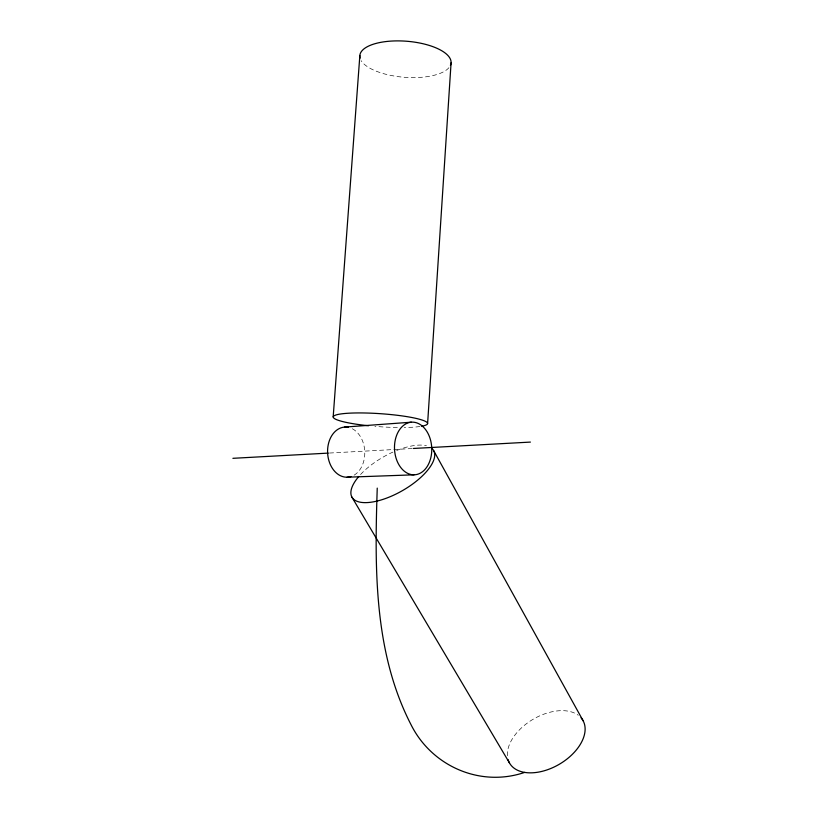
<?xml version="1.0" encoding="UTF-8"?>
<svg xmlns="http://www.w3.org/2000/svg" width="818" height="818" viewBox="0 0 818 818"><rect width="100%" height="100%" fill="white"/><g stroke="black" fill="none" stroke-linecap="round" stroke-linejoin="round"><path stroke-width="0.61" stroke-dasharray="4.09 3.07" d="M329.521 453.039L412.17 448.54M352.323 428.744A25.092 18.589 86.9 0 1 364.777 452.139A25.092 18.589 86.9 0 1 353.458 475.534M419.951 426.515A47.332 6.534 4 0 1 404.204 427.517M397.344 427.497A47.332 6.534 4 0 1 374.91 426.352M448.877 67.751A45.757 18.047 4.6 0 1 404.01 77.25A45.757 18.047 4.6 0 1 361.229 60.747M507.395 755.75A42.444 26.033 -30.5 0 1 533.796 718.869A42.444 26.033 -30.5 0 1 578.275 715.239M360.554 474.522A47.025 19.346 -29.8 0 1 392.855 452.119M396.72 450.473A47.025 19.346 -29.8 0 1 426.423 445.738"/><path stroke-width="1.23" d="M377.241 488.111C374.654 567.416 373.703 651.915 410.83 724.308C431.485 766.159 480.186 787.591 524.665 772.396M427.609 423.54L451.076 62.843M333.182 416.894L359.848 55.552M344.49 427.098L411.372 422.2M232.895 458.315L328.253 453.111M413.438 448.469L530.412 442.088M347.026 477.211L414.051 474.818A26.35 18.609 86.9 0 0 428.785 435.064A26.35 18.609 86.9 0 0 396.536 435.585A26.35 18.609 86.9 0 0 414.051 474.818M351.893 497.109L509.502 762.99M433.744 450.79L583.173 720.862M350.953 476.577A25.092 18.589 86.9 0 1 327.619 453.029A25.092 18.589 86.9 0 1 348.458 427.364M368.499 425.749A47.332 6.534 4 0 1 335.861 415.012A47.332 6.534 4 0 1 399.787 415.595A47.332 6.534 4 0 1 421.659 426.239M360.084 58.139A45.757 18.047 4.6 0 1 406.904 41.258A45.757 18.047 4.6 0 1 450.421 65.368M581.077 717.805A42.444 26.033 -30.5 0 1 558.684 764.625A42.444 26.033 -30.5 0 1 508.06 759.544M432.068 448.571A47.025 19.346 -29.8 0 1 387.159 497.906A47.025 19.346 -29.8 0 1 358.765 476.526"/></g></svg>
